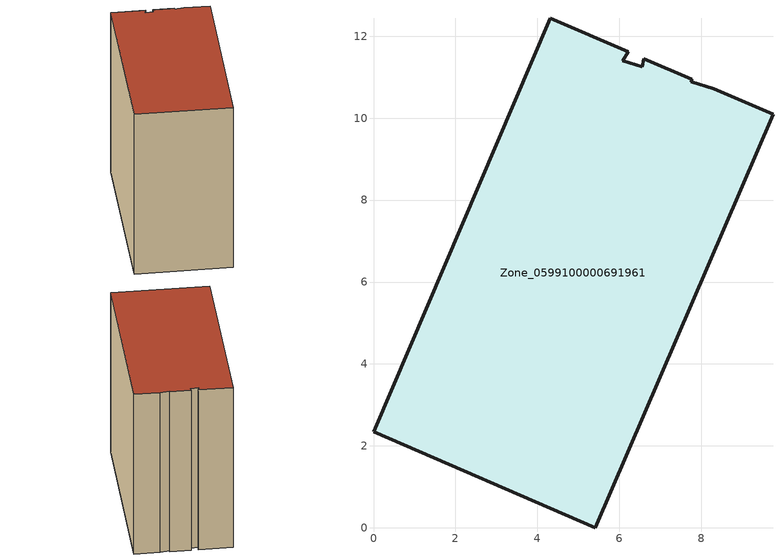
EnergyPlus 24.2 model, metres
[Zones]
Zone_0599100000691961
 floor ground (C_G): 7.75,10.89 8.31,10.71 9.75,10.09 5.41,0 0,2.34 4.32,12.44 6.21,11.62 6.08,11.41 6.55,11.26 6.6,11.45 7.77,10.95 z0
 wall outside (C_F): 4.32,12.44 0,2.34 5.41,0 9.75,10.09 8.31,10.71 7.75,10.89 7.77,10.95 6.6,11.45 6.55,11.26 6.08,11.41 6.21,11.62 4.32,12.44 z0:11.3
 roof outside (C_R): 6.6,11.45 6.55,11.26 6.08,11.41 6.21,11.62 4.32,12.44 0,2.34 5.41,0 9.75,10.09 8.31,10.71 7.75,10.89 7.77,10.95 z11.3
[BUILDING]
Pand.0599100000691961: North Axis=0; Terrain=City; Loads Convergence Tolerance Value=0.04; Temperature Convergence Tolerance Value=0.4; Solar Distribution=FullExterior; Maximum Number of Warmup Days=25; Minimum Number of Warmup Days=1
[Site:Location]
Rotterdam.The.Hague.AP_ZH_NLD Design_Conditions: Latitude=51.96; Longitude=4.45; Time Zone=1; Elevation=-4.5
[SITE:GROUNDTEMPERATURE:BUILDINGSURFACE]
18, 18, 18, 18, 18, 18, 18, 18, 18, 18, 18, 18
[MATERIAL] Thermal Absorptance=0.9; Solar Absorptance=0.7; Visible Absorptance=0.7
Name | Roughness | Thickness | Conductivity | Density | Specific Heat
G.TI.1946 | MediumSmooth | 0.15 | 1 | 540 | 1210
F.TI.1946 | Rough | 0.3 | 0.857143 | 1920 | 840
R.TI.1946 | MediumRough | 0.2 | 0.1 | 1500 | 1000
[CONSTRUCTION]
C_G: G.TI.1946
C_F: F.TI.1946
C_R: R.TI.1946
[ZONE]
Zone_0599100000691961: Type=1; Multiplier=1; Ceiling Height=Autocalculate; Volume=Autocalculate; Floor Area=autocalculate; Part of Total Floor Area=Yes
[ZONEINFILTRATION:DESIGNFLOWRATE]
Infil_Zone_0599100000691961: Zone or ZoneList or Space or SpaceList=Zone_0599100000691961; Schedule=AlwaysOn; Design Flow Rate Calculation Method=Flow/Area; Flow Rate per Floor Area=0.003; Constant Term Coefficient=1; Temperature Term Coefficient=0; Velocity Term Coefficient=0; Velocity Squared Term Coefficient=0
[HVACTEMPLATE:ZONE:IDEALLOADSAIRSYSTEM]
Zone_0599100000691961: Maximum Heating Supply Air Temperature=50; Minimum Cooling Supply Air Temperature=13; Maximum Heating Supply Air Humidity Ratio=0.0156; Minimum Cooling Supply Air Humidity Ratio=0.0077; Heating Limit=NoLimit; Cooling Limit=NoLimit; Dehumidification Control Type=ConstantSensibleHeatRatio; Cooling Sensible Heat Ratio=0.7; Dehumidification Setpoint=60; Humidification Control Type=None; Humidification Setpoint=30; Outdoor Air Method=None; Outdoor Air Flow Rate per Person=0.00944; Outdoor Air Flow Rate per Zone Floor Area=0; Outdoor Air Flow Rate per Zone=0; Demand Controlled Ventilation Type=None; Outdoor Air Economizer Type=NoEconomizer; Heat Recovery Type=None; Sensible Heat Recovery Effectiveness=0.7; Latent Heat Recovery Effectiveness=0.65
[ZONECONTROL:THERMOSTAT]
ThermostatControl_Zone_0599100000691961: Zone or ZoneList=Zone_0599100000691961; Control Type Schedule=DualSetpointControlType; Control 1=Thermostat_Zone_0599100000691961; Temperature Difference Between Cutout And Setpoint=0
[THERMOSTATSETPOINT:DUALSETPOINT]
Thermostat_Zone_0599100000691961: Heating Setpoint Temperature Schedule=HeatingSetpoint_Zone_0599100000691961; Cooling Setpoint Temperature Schedule=CoolingSetpoint_Zone_0599100000691961
[SCHEDULE:COMPACT]
HeatingSetpoint_Zone_0599100000691961: Through: 12/31, For: AllDays, Until: 24:00, 21
CoolingSetpoint_Zone_0599100000691961: Through: 12/31, For: AllDays, Until: 24:00, 24
DualSetpointControlType: Through: 12/31, For: AllDays, Until: 24:00, 4
AlwaysOn: Through: 12/31, For: AllDays, Until: 24:00, 1
